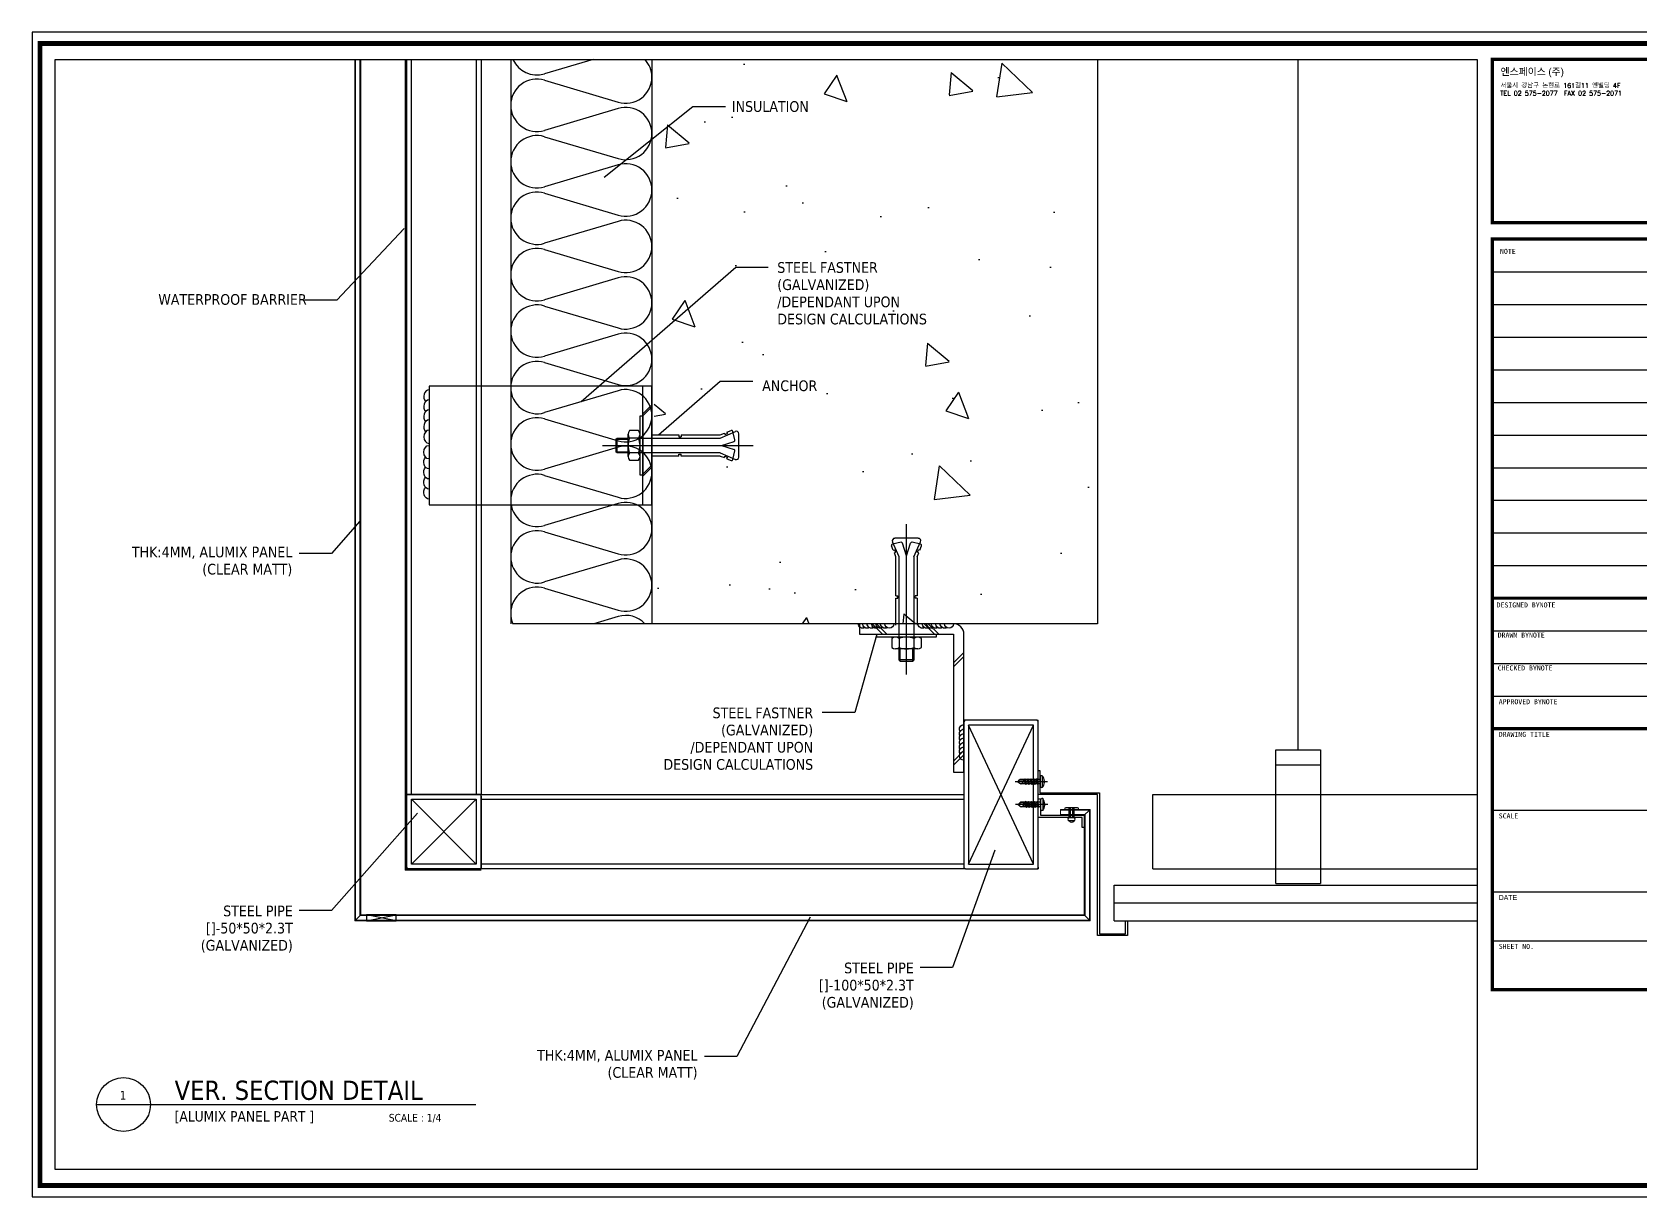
# Model space of a CAD drawing. Header units: millimetres. Extents: x 7297 to 60227, y -7497 to 19324.
# Drawn here: x 13272 to 14354, y 7074 to 7858 of the extents above; entities that cross this region are included whole.
import ezdxf

# ---------------------------------------------------------------- set-up
doc = ezdxf.new("R2010")
doc.units = ezdxf.units.MM
doc.linetypes.add('HIDDEN', pattern=[0.375, 0.25, -0.125])
doc.layers.add('NS_AL_PANEL', color=32, linetype='Continuous', lineweight=9)
for name, color, linetype in [('NS_BRACKET_NUTS', 1, 'Continuous'), ('NS_COL_CYAN', 4, 'Continuous'), ('NS_COL_D-GREY', 8, 'Continuous'), ('NS_COL_MAGENTA', 6, 'Continuous'), ('NS_COL_RED', 1, 'Continuous'), ('NS_COL_WHITE', 7, 'Continuous'), ('NS_COL_YELLOW', 2, 'Continuous'), ('NS_CON', 8, 'Continuous'), ('NS_DIM', 1, 'Continuous'), ('NS_FORM', 7, 'Continuous'), ('NS_FRAME', 253, 'Continuous'), ('NS_INSUL', 8, 'Continuous'), ('NS_PIPE_FRAME', 2, 'Continuous'), ('NS_RIVET_SCREW', 1, 'Continuous'), ('NS_TEXT', 2, 'Continuous'), ('NS_WATERPROOF', 150, 'Continuous'), ('NS_WELD', 1, 'Continuous')]:
    doc.layers.add(name, color=color, linetype=linetype)
doc.styles.add('Expo M', font='Expo M.ttf')
doc.styles.add('HGTXT', font='romans.shx', dxfattribs={"bigfont": 'whgtxt.shx'})
doc.dimstyles.new('DS2', dxfattribs={"dimscale": 2, "dimtxt": 1.8, "dimasz": 1.5, "dimexe": 1, "dimexo": 1, "dimgap": 0.5, "dimtad": 1, "dimtoh": 1, "dimdec": 1, "dimzin": 1, "dimdsep": 46, "dimtxsty": 'Expo M', "dimcen": 2, "dimadec": 1, "dimazin": 0, "dimtfac": 1, "dimtdec": 4, "dimtix": 1, "dimtmove": 1, "dimatfit": 3, "dimfxl": 1, "dimtolj": 1, "dimtzin": 1, "dimarcsym": 0})

# ---------------------------------------------------------------- blocks, each defined once
blk = doc.blocks.new('*U216')
blk.add_lwpolyline([(0, 0), (50, 0), (50, 494.8), (0, 494.8)], close=True)
at = {"linetype": 'HIDDEN'}
blk.add_lwpolyline([(3.2, 0), (46.8, 0), (46.8, 494.8), (3.2, 494.8)], close=True, dxfattribs=at)
blk = doc.blocks.new('*U217')
blk.add_lwpolyline([(0, 0), (50, 0), (50, 325), (0, 325)], close=True)
at = {"linetype": 'HIDDEN'}
blk.add_lwpolyline([(3.2, 0), (46.8, 0), (46.8, 325), (3.2, 325)], close=True, dxfattribs=at)
blk = doc.blocks.new('*U98')
for p, q in [((1, 50), (0, 50)), ((0, 49), (0, 50)), ((0, 49), (0, 1)), ((49, 50), (1, 50)), ((3.2, 3.2), (46.8, 46.8)), ((46.8, 3.2), (3.2, 46.8)), ((49, 50), (50, 50)), ((50, 49), (50, 50)), ((50, 1), (50, 49)), ((0, 1), (0, 0)), ((1, 0), (0, 0)), ((50, 1), (50, 0)), ((1, 0), (49, 0)), ((49, 0), (50, 0))]:
    blk.add_line(p, q)
blk.add_lwpolyline([(3.2, 46.8), (3.2, 3.2), (46.8, 3.2), (46.8, 46.8)], close=True)
for centre, start, end in [((1, 49), 90, 180), ((49, 49), 0, 90), ((1, 1), 180, 270), ((49, 1), 270, 0)]:
    blk.add_arc(centre, 1, start, end)
blk = doc.blocks.new('set anchor')
for p, q in [((0, -27.2), (0, 74.1)), ((-8.9, 56.5), (-10.1, 59.4)), ((-3.7, 61.8), (-9.5, 60.5)), ((-5, 52), (-9.4, 62.2)), ((-8.9, 56.5), (-8, 56.8)), ((-8.2, 54.8), (-7.3, 55.2)), ((-7.1, 52), (-8.2, 54.8)), ((-7.3, 55.2), (-8, 56.8)), ((7.9, 64.5), (-7.9, 64.5)), ((0, 52.8), (-2.7, 61.3)), ((0, 52.8), (2.7, 61.3)), ((9.5, 60.5), (3.7, 61.8)), ((5, 52), (9.4, 62.2)), ((7.1, 52), (8.2, 54.8)), ((7.3, 55.2), (8, 56.8)), ((8.2, 54.8), (7.3, 55.2)), ((8.9, 56.5), (8, 56.8)), ((8.9, 56.5), (10.1, 59.4)), ((-7.1, 25.8), (-7.1, 52)), ((-5, -2), (-5, 52)), ((5, 52), (5, -2)), ((7.1, 52), (7.1, 25.8)), ((-7.1, 25.8), (-5.8, 25.8)), ((-7.1, 6), (-7.1, 24.2)), ((-7.1, 24.2), (-5.8, 24.2)), ((-5.8, 24.2), (-5.8, 25.8)), ((7.1, 25.8), (5.8, 25.8)), ((5.8, 24.2), (5.8, 25.8)), ((7.1, 24.2), (5.8, 24.2)), ((7.1, 24.2), (7.1, 6)), ((-20, 0), (20, 0)), ((-20, -2), (-20, 0)), ((20, 0), (20, -2)), ((20, -2), (-20, -2)), ((7.5, -2), (-7.5, -2)), ((7.5, -2), (-7.5, -2)), ((7.5, -10), (-7.5, -10)), ((-5, -3), (-5, -9)), ((-5, -17.4), (-5, -10)), ((-4.2, -18.2), (-4.2, -10)), ((4.2, -18.2), (4.2, -10)), ((5, -3), (5, -9)), ((5, -10), (5, -17.4)), ((5, -17.4), (-5, -17.4)), ((-4.2, -18.2), (-5, -17.4)), ((-4.2, -18.2), (4.2, -18.2)), ((5, -17.4), (4.2, -18.2))]:
    blk.add_line(p, q)
blk.add_lwpolyline([(5, -3, 0.202073), (-5, -3, 0.404145), (-10, -3), (-10, -9, 0.404145), (-5, -9, 0.202073), (5, -9, 0.404145), (10, -9), (10, -3, 0.404145)], format="xyb", close=True)
for centre, radius, start, end in [((-9.3, 59.7), 0.833, 102.5288, 201.8014), ((-7.9, 62.8), 1.67, 90, 203.4287), ((-3.5, 61), 0.833, 17.6501, 102.5288), ((3.5, 61), 0.833, 77.4712, 162.3499), ((7.9, 62.8), 1.67, 336.5713, 90), ((9.3, 59.7), 0.833, 338.1986, 77.4712)]:
    blk.add_arc(centre, radius, start, end)
blk = doc.blocks.new('AL-TEMPLATE')
at = {"color": 8}
for p, q in [((2716.82, 1392.97), (2800.02, 1392.97)), ((2716.82, 1376.33), (2800.02, 1376.33)), ((2716.82, 1359.69), (2800.02, 1359.69)), ((2716.82, 1343.05), (2800.02, 1343.05)), ((2716.82, 1326.41), (2800.02, 1326.41)), ((2716.82, 1309.77), (2800.02, 1309.77)), ((2716.82, 1293.13), (2800.02, 1293.13)), ((2716.82, 1276.49), (2800.02, 1276.49)), ((2716.82, 1259.85), (2800.02, 1259.85)), ((2716.82, 1243.21), (2800.02, 1243.21)), ((2716.82, 1209.93), (2800.02, 1209.93)), ((2716.82, 1193.29), (2800.02, 1193.29)), ((2716.82, 1176.65), (2800.02, 1176.65)), ((2716.82, 1118.41), (2800.02, 1118.41)), ((2716.82, 1076.81), (2800.02, 1076.81)), ((2716.82, 1051.85), (2800.02, 1051.85))]:
    blk.add_line(p, q, dxfattribs=at)
at = {"color": 7, "ltscale": 2}
blk.add_lwpolyline([(1972.34, 1515.25), (1972.34, 921.25), (2812.34, 921.25), (2812.34, 1515.25)], close=True, dxfattribs=at)
at = {"color": 8}
for points, const_width in [([(1976.34, 1509.45), (2808.34, 1509.45), (2808.34, 927.05), (1976.34, 927.05)], 2.5), ([(2716.82, 1501.32), (2800.02, 1501.32), (2800.02, 1418.12), (2716.82, 1418.12)], 1.66), ([(2716.82, 1409.8), (2800.02, 1409.8), (2800.02, 1026.89), (2716.82, 1026.89)], 1.66)]:
    blk.add_lwpolyline(points, close=True, dxfattribs=dict(at, const_width=const_width))
at = {"color": 9}
blk.add_lwpolyline([(1984.07, 1501.32), (2709.08, 1501.32), (2709.08, 935.18), (1984.07, 935.18)], close=True, dxfattribs=at)
at = {"color": 8, "const_width": 1.66}
for points in [[(2716.82, 1226.57), (2800.02, 1226.57)], [(2716.82, 1160.01), (2800.02, 1160.01)]]:
    blk.add_lwpolyline(points, dxfattribs=at)
at = {"color": 146, "true_color": 0x105689, "insert": (2721.06, 1496.93), "char_height": 3.6698, "attachment_point": 1, "style": 'HGTXT'}
blk.add_mtext('{\\fExpo M|b0|i0|c129|p18;엔스페이스 (주)}', dxfattribs=at)
at = {"insert": (2720.94, 1489.17), "char_height": 2.3487, "attachment_point": 1, "style": 'HGTXT'}
blk.add_mtext('서울시 강남구 논현로 161길11 엔빌딩 4F\\PTEL 02 575-2077  FAX 02 575-2071', dxfattribs=at)
at = {"color": 8, "attachment_point": 1}
for s, insert, char_height, width in [('NOTE', (2720.76, 1404.73), 2.556, 438.9676), ('DESIGNED BYNOTE', (2719.01, 1224.39), 2.5559, 438.9676), ('DRAWN BYNOTE', (2719.56, 1209.04), 2.5559, 438.9676), ('CHECKED BYNOTE', (2719.56, 1192.25), 2.5559, 438.9676), ('APPROVED BYNOTE', (2720.1, 1175.04), 2.5559, 438.9676), ('DRAWING TITLE', (2720.1, 1158.4), 2.5559, 438.9675), ('SCALE', (2720.1, 1116.8), 2.556, 438.9675), ('{\\fﾱﾼﾸﾲ|b0|i0|c129|p49;DATE}', (2720.1, 1075.2), 2.5559, 438.9675), ('SHEET NO.', (2720.1, 1050.24), 2.556, 438.9675)]:
    blk.add_mtext(s, dxfattribs=dict(at, insert=insert, char_height=char_height, width=width))
blk = doc.blocks.new('*U100')
for p, q in [((1, 100), (0, 100)), ((0, 99), (0, 100)), ((0, 99), (0, 1)), ((49, 100), (1, 100)), ((49, 100), (50, 100)), ((50, 99), (50, 100)), ((50, 1), (50, 99)), ((3.2, 3.2), (46.8, 96.8)), ((46.8, 3.2), (3.2, 96.8)), ((0, 1), (0, 0)), ((1, 0), (0, 0)), ((50, 1), (50, 0)), ((1, 0), (49, 0)), ((49, 0), (50, 0))]:
    blk.add_line(p, q)
blk.add_lwpolyline([(3.2, 96.8), (3.2, 3.2), (46.8, 3.2), (46.8, 96.8)], close=True)
for centre, start, end in [((1, 99), 90, 180), ((49, 99), 0, 90), ((1, 1), 180, 270), ((49, 1), 270, 0)]:
    blk.add_arc(centre, 1, start, end)
blk = doc.blocks.new('피스')
for p, q in [((-4, 1.5), (-4, 1)), ((-4, 1.5), (4, 1.5)), ((-3, 0), (3, 0)), ((-0.5, 3), (-0.4, 2.3)), ((-0.4, 2.3), (0.4, 2.3)), ((0, 5), (0, -16.8)), ((0.5, 3), (0.4, 2.3)), ((4, 1.5), (4, 1)), ((2, -1.5), (-2, -2)), ((-1.5, -1.5), (-2, -2)), ((-2, -2), (-1.5, -2.5)), ((-1.5, -3.5), (-2, -4)), ((2, -3.5), (-2, -4)), ((-2, -4), (-1.5, -4.5)), ((-1.5, -5.5), (-2, -6)), ((2, -5.5), (-2, -6)), ((-2, -6), (-1.5, -6.5)), ((-1.5, -7.5), (-2, -8)), ((2, -7.5), (-2, -8)), ((-2, -8), (-1.5, -8.5)), ((-1.5, -9.5), (-2, -10)), ((2, -9.5), (-2, -10)), ((-2, -10), (-1.5, -10.5)), ((-1.5, -0.5), (-1.5, -1.5)), ((1.5, -1), (-1.5, -1.5)), ((1.5, -2), (-1.5, -2.5)), ((-1.5, -2.5), (-1.5, -3.5)), ((1.5, -3), (-1.5, -3.5)), ((1.5, -4), (-1.5, -4.5)), ((-1.5, -4.5), (-1.5, -5.5)), ((1.5, -5), (-1.5, -5.5)), ((1.5, -6), (-1.5, -6.5)), ((-1.5, -6.5), (-1.5, -7.5)), ((1.5, -7), (-1.5, -7.5)), ((1.5, -8), (-1.5, -8.5)), ((-1.5, -8.5), (-1.5, -9.5)), ((1.5, -9), (-1.5, -9.5)), ((1.5, -10), (-1.5, -10.5)), ((-1.5, -10.5), (-1.5, -13.5)), ((1.5, -0.5), (1.5, -1)), ((1.5, -1), (2, -1.5)), ((2, -1.5), (1.5, -2)), ((1.5, -2), (1.5, -3)), ((1.5, -3), (2, -3.5)), ((2, -3.5), (1.5, -4)), ((1.5, -4), (1.5, -5)), ((1.5, -5), (2, -5.5)), ((2, -5.5), (1.5, -6)), ((1.5, -6), (1.5, -7)), ((1.5, -7), (2, -7.5)), ((2, -7.5), (1.5, -8)), ((1.5, -8), (1.5, -9)), ((1.5, -9), (2, -9.5)), ((2, -9.5), (1.5, -10)), ((1.5, -10), (1.5, -13)), ((0, -15), (-1.5, -13.5)), ((-1.3, -13.5), (-1.3, -12)), ((0, -15), (-1.3, -13.5)), ((0, -15), (1.5, -13)), ((1.5, -13), (0.6, -11.5))]:
    blk.add_line(p, q)
for centre, radius, start, end in [((0, -3.1), 6.08, 94.7146, 131.1121), ((-3, 1), 1, 180, 270), ((-2, -0.5), 0.5, 0, 90), ((0, -3.1), 6.08, 48.8879, 85.2854), ((2, -0.5), 0.5, 90, 180), ((3, 1), 1, 270, 0), ((-0.3, -12), 1, 30.0863, 180)]:
    blk.add_arc(centre, radius, start, end)
blk = doc.blocks.new('N-SCREW')
blk.add_blockref('피스', (17.3, -1))
blk = doc.blocks.new('A$C0843732F')
for centre, start in [((0, -3), 90), ((0, -6), 150), ((0, -9), 150), ((0, -12), 150), ((0, -15), 150), ((0, -18), 150), ((0, -21), 150)]:
    blk.add_arc(centre, 3, start, 270)

msp = doc.modelspace()

# ---------------------------------------------------------------- hatches: boundary and pattern name
at = {"layer": 'NS_CON'}
h = msp.add_hatch(dxfattribs=at)
h.set_pattern_fill('AR-CONC', color=256, angle=-90)
h.set_pattern_definition([(320, (23574.55, -109221.83), (-15.93909, -182.18467), [19.05, -209.55]), (265, (23574.55, -109221.83), (191.05685, 35.24342), [15.24, -167.64058]), (10.45144, (23573.22, -109237.01), (175.11775, -146.94125), [16.19, -178.09024]), (316.1842, (23625.35, -109221.83), (-42.04233, -271.07904), [28.575, -314.325]), (6.63556, (23621.85, -109244.42), (247.4261, -237.40413), [24.285, -267.1356]), (261.18415, (23625.35, -109221.83), (247.4261, -237.40413), [22.85997, -251.4597]), (291, (23612.65, -109247.23), (-102.2652, -151.6144), [19.05, -209.55]), (236, (23612.65, -109247.23), (184.18797, -61.80203), [15.24, -167.64]), (341.45144, (23604.13, -109259.87), (81.92277, -213.41642), [16.19, -178.08994]), (307.5, (23574.55, -109221.83), (84.55504, -3.088603), [0, -165.608, 0, -170.18, 0, -168.275]), (277.5, (23574.55, -109221.83), (100.180575, -66.81966), [0, -97.028, 0, -161.798, 0, -64.135]), (237.5, (23574.55, -109165.19), (-5.728744, -135.590595), [0, -63.5, 0, -198.12, 0, -262.89]), (227.5, (23574.55, -109139.79), (25.42649, -148.12918), [0, -82.55, 0, -131.572, 0, -186.69])])
h.paths.add_polyline_path([(13988.82, 7459.82), (13988.82, 7839.67), (13690.26, 7839.67), (13690.26, 7459.82)])

# ---------------------------------------------------------------- linework, layer by layer
at = {"layer": 'NS_AL_PANEL'}
for p, q in [((13488.82, 7839.67), (13488.82, 7259.82)), ((13489.32, 7260.32), (13489.32, 7839.67)), ((13492.32, 7263.32), (13492.32, 7839.67)), ((13492.82, 7263.82), (13492.82, 7839.67)), ((13983.82, 7334.82), (13963.82, 7334.82)), ((13963.82, 7334.82), (13963.82, 7330.82)), ((13983.32, 7334.32), (13963.82, 7334.32)), ((13980.32, 7331.32), (13963.82, 7331.32)), ((13979.82, 7330.82), (13963.82, 7330.82)), ((13979.82, 7330.82), (13983.32, 7334.32)), ((13979.82, 7263.82), (13979.82, 7330.82)), ((13980.32, 7263.32), (13980.32, 7331.32)), ((13983.32, 7260.32), (13983.32, 7334.32)), ((13983.82, 7334.82), (13983.82, 7259.82)), ((13492.82, 7263.82), (13489.32, 7260.32)), ((13492.32, 7263.32), (13980.32, 7263.32)), ((13492.82, 7263.82), (13979.82, 7263.82)), ((13979.82, 7263.82), (13983.32, 7260.32)), ((13983.82, 7259.82), (13488.82, 7259.82)), ((13489.32, 7260.32), (13983.32, 7260.32))]:
    msp.add_line(p, q, dxfattribs=at)
at = {"layer": 'NS_BRACKET_NUTS'}
msp.add_line((13682.82, 7539.82), (13682.82, 7619.82), dxfattribs=at)
msp.add_lwpolyline([(13688.82, 7619.82), (13538.82, 7619.82), (13538.82, 7539.82), (13688.82, 7539.82)], close=True, dxfattribs=at)
msp.add_lwpolyline([(13891.82, 7359.82), (13898.82, 7359.82), (13898.82, 7452.82, 0.4142136), (13891.82, 7459.82), (13828.57, 7459.82), (13828.57, 7452.82), (13891.82, 7452.82)], format="xyb", close=True, dxfattribs=at)
at = {"layer": 'NS_COL_CYAN'}
msp.add_lwpolyline([(13950.07, 7339.03), (13950.32, 7338.9), (13950.07, 7338.77), (13950.32, 7338.65), (13950.07, 7338.52), (13950.32, 7338.39), (13950.07, 7338.26), (13950.32, 7338.13), (13950.07, 7338.01), (13950.32, 7337.88), (13950.07, 7337.75), (13950.32, 7337.62), (13950.07, 7337.49), (13950.32, 7337.37), (13950.07, 7337.24), (13950.32, 7337.11), (13950.32, 7330.82), (13979.82, 7330.82), (13979.82, 7322.57), (13978.32, 7322.57), (13978.32, 7329.32), (13948.82, 7329.32), (13948.82, 7341.82), (13950.32, 7341.82), (13950.32, 7340.95), (13950.07, 7340.82), (13950.32, 7340.69), (13950.07, 7340.57), (13950.32, 7340.44), (13950.07, 7340.31), (13950.32, 7340.18), (13950.07, 7340.05), (13950.32, 7339.93), (13950.07, 7339.8), (13950.32, 7339.67), (13950.07, 7339.54), (13950.32, 7339.41), (13950.07, 7339.29), (13950.32, 7339.16)], close=True, dxfattribs=at)
at = {"layer": 'NS_COL_D-GREY'}
for p, q in [((14123.74, 7374.82), (14123.74, 7839.67)), ((14108.74, 7364.82), (14138.74, 7364.82)), ((14025.97, 7344.82), (14244.22, 7344.82)), ((14025.97, 7294.82), (14025.97, 7344.82)), ((14025.97, 7294.82), (14244.22, 7294.82)), ((14108.74, 7284.82), (14138.74, 7284.82))]:
    msp.add_line(p, q, dxfattribs=at)
for points in [[(14108.74, 7284.82), (14108.74, 7374.82), (14138.74, 7374.82), (14138.74, 7284.82)], [(13948.82, 7361.02), (13950.02, 7361.02), (13950.02, 7346.02), (13953.56, 7346.02), (13953.56, 7346.02), (13990.02, 7346.02), (13990.02, 7251.02), (14007.62, 7251.02), (14007.62, 7259.82), (14008.82, 7259.82), (14008.82, 7249.82), (13988.82, 7249.82), (13988.82, 7344.82), (13948.82, 7344.82), (13948.82, 7344.82), (13948.82, 7344.82), (13948.82, 7361.02)]]:
    msp.add_lwpolyline(points, dxfattribs=at)
at = {"layer": 'NS_COL_MAGENTA'}
for p, q in [((13963.82, 7334.82), (13983.82, 7334.82)), ((14000.06, 7283.82), (14244.22, 7283.82)), ((14000.06, 7259.82), (14000.06, 7283.82)), ((14000.06, 7271.82), (14244.22, 7271.82)), ((14000.06, 7259.82), (14244.22, 7259.82))]:
    msp.add_line(p, q, dxfattribs=at)
at = {"layer": 'NS_COL_RED'}
for p, q in [((13688.82, 7607.14), (13682.82, 7601.14)), ((13688.82, 7605.73), (13682.82, 7599.73)), ((13688.82, 7566.59), (13682.82, 7560.59)), ((13688.82, 7565.17), (13682.82, 7559.17)), ((13516.82, 7259.82), (13496.82, 7263.82)), ((13496.82, 7259.82), (13516.82, 7263.82))]:
    msp.add_line(p, q, dxfattribs=at)
at = {"layer": 'NS_COL_RED', "ltscale": 8}
for p, q in [((13844.07, 7452.82), (13837.07, 7459.82)), ((13846.9, 7452.82), (13839.9, 7459.82)), ((13879.02, 7452.82), (13872.02, 7459.82)), ((13881.85, 7452.82), (13874.85, 7459.82)), ((13891.82, 7433.54), (13898.82, 7440.54)), ((13891.82, 7430.71), (13898.82, 7437.71)), ((13891.82, 7367.38), (13898.82, 7374.38)), ((13891.82, 7364.55), (13898.82, 7371.55))]:
    msp.add_line(p, q, dxfattribs=at)
at = {"layer": 'NS_COL_RED'}
msp.add_lwpolyline([(13516.82, 7263.82), (13496.82, 7263.82), (13496.82, 7259.82), (13516.82, 7259.82)], close=True, dxfattribs=at)
for centre, major_axis, start_param, end_param in [((13538.82, 7612.76), (0, 4.52), 0, 2.4188584), ((13538.82, 7605.98), (0, 4.52), 0, 2.4188584), ((13538.82, 7599.21), (0, 4.52), 0, 2.4188584), ((13538.82, 7592.44), (0, 4.52), 0, 2.4188584), ((13538.82, 7585.67), (0, -4.52), 3.1415927, 6.2831853)]:
    msp.add_ellipse(centre, major_axis=major_axis, ratio=0.7728374, start_param=start_param, end_param=end_param, dxfattribs=at)
at = {"layer": 'NS_COL_RED', "extrusion": (0, 0, -1)}
for centre, end_param in [((13538.82, 7575.3), 6.2831853), ((13538.82, 7568.53), 5.5604511), ((13538.82, 7561.76), 5.5604511), ((13538.82, 7554.98), 5.5604511), ((13538.82, 7548.21), 5.5604511)]:
    msp.add_ellipse(centre, major_axis=(0, 4.52), ratio=0.7728374, start_param=3.1415927, end_param=end_param, dxfattribs=at)
at = {"layer": 'NS_COL_WHITE'}
msp.add_line((13315.1, 7136.13), (13570.24, 7136.13), dxfattribs=at)
msp.add_circle((13333.24, 7136.13), 18.14, dxfattribs=at)
at = {"layer": 'NS_COL_YELLOW'}
for p, q in [((13688.82, 7839.67), (13688.82, 7459.82)), ((13988.82, 7839.67), (13988.82, 7459.82)), ((13988.82, 7459.82), (13688.82, 7459.82))]:
    msp.add_line(p, q, dxfattribs=at)
at = {"layer": 'NS_INSUL'}
for p, q in [((13593.82, 7839.67), (13593.82, 7459.82)), ((13649.27, 7839.67), (13616.46, 7829.91)), ((13616.46, 7825.69), (13666.18, 7810.91)), ((13666.18, 7806.69), (13616.46, 7791.91)), ((13616.46, 7787.69), (13666.18, 7772.91)), ((13666.18, 7768.69), (13616.46, 7753.91)), ((13616.46, 7749.69), (13666.18, 7734.91)), ((13666.18, 7730.69), (13616.46, 7715.91)), ((13616.46, 7711.69), (13666.18, 7696.91)), ((13666.18, 7692.69), (13616.46, 7677.91)), ((13616.46, 7673.69), (13666.18, 7658.91)), ((13666.18, 7654.69), (13616.46, 7639.91)), ((13616.46, 7635.69), (13666.18, 7620.91)), ((13666.18, 7616.69), (13616.46, 7601.91)), ((13616.46, 7597.69), (13666.18, 7582.91)), ((13666.18, 7578.69), (13616.46, 7563.91)), ((13616.46, 7559.69), (13666.18, 7544.91)), ((13666.18, 7540.69), (13616.46, 7525.91)), ((13616.46, 7521.69), (13666.18, 7506.91)), ((13666.18, 7502.69), (13616.46, 7487.91)), ((13616.46, 7483.69), (13666.18, 7468.91)), ((13690.26, 7459.82), (13595.26, 7459.82))]:
    msp.add_line(p, q, dxfattribs=at)
msp.add_lwpolyline([(13684.08, 7459.82, 0.2845907), (13666.18, 7464.69), (13649.8, 7459.82)], format="xyb", dxfattribs=at)
for centre, start, end in [((13611.44, 7846.8), 203.88882, 286.55538), ((13671.2, 7827.8), 360, 42.3258), ((13611.44, 7808.8), 73.44462, 180), ((13671.2, 7827.8), 253.44462, 0), ((13611.44, 7808.8), 180, 286.55538), ((13671.2, 7789.8), 360, 106.55538), ((13611.44, 7770.8), 73.44462, 180), ((13671.2, 7789.8), 253.44462, 0), ((13611.44, 7770.8), 180, 286.55538), ((13671.2, 7751.8), 360, 106.55538), ((13611.44, 7732.8), 73.44462, 180), ((13671.2, 7751.8), 253.44462, 0), ((13611.44, 7732.8), 180, 286.55538), ((13671.2, 7713.8), 360, 106.55538), ((13611.44, 7694.8), 73.44462, 180), ((13671.2, 7713.8), 253.44462, 0), ((13611.44, 7694.8), 180, 286.55538), ((13671.2, 7675.8), 360, 106.55538), ((13611.44, 7656.8), 73.44462, 180), ((13671.2, 7675.8), 253.44462, 0), ((13611.44, 7656.8), 180, 286.55538), ((13671.2, 7637.8), 360, 106.55538), ((13611.44, 7618.8), 73.44462, 180), ((13671.2, 7637.8), 253.44462, 0), ((13611.44, 7618.8), 180, 286.55538), ((13671.2, 7599.8), 360, 106.55538), ((13611.44, 7580.8), 73.44462, 180), ((13671.2, 7599.8), 253.44462, 0), ((13611.44, 7580.8), 180, 286.55538), ((13671.2, 7561.8), 360, 106.55538), ((13611.44, 7542.8), 73.44462, 180), ((13671.2, 7561.8), 253.44462, 0), ((13611.44, 7542.8), 180, 286.55538), ((13671.2, 7523.8), 360, 106.55538), ((13611.44, 7504.8), 73.44462, 180), ((13671.2, 7523.8), 253.44462, 0), ((13611.44, 7504.8), 180, 286.55538), ((13671.2, 7485.8), 360, 106.55538), ((13611.44, 7466.8), 73.44462, 180), ((13671.2, 7485.8), 253.44462, 0), ((13611.44, 7466.8), 180, 203.33819)]:
    msp.add_arc(centre, 17.62, start, end, dxfattribs=at)
at = {"layer": 'NS_RIVET_SCREW', "ltscale": 3}
for p, q in [((13966.42, 7334.82), (13976.22, 7334.82)), ((13969.57, 7329.32), (13973.07, 7329.32))]:
    msp.add_line(p, q, dxfattribs=at)
at = {"layer": 'NS_RIVET_SCREW'}
for p, q in [((13975.17, 7335.87), (13967.47, 7335.87)), ((13969.57, 7329.32), (13969.57, 7335.87)), ((13973.07, 7327.01, 0), (13969.57, 7327.01, 0)), ((13970.57, 7329.32), (13970.57, 7335.87)), ((13972.07, 7329.32), (13972.07, 7335.87)), ((13973.07, 7329.32), (13973.07, 7335.87))]:
    msp.add_line(p, q, dxfattribs=at)
for centre, radius, start, end in [((13967.47, 7334.82), 1.05, 90, 180), ((13970.17, 7328.17), 1.3, 117.34705, 242.65295), ((13971.32, 7328.51, 0), 2.2, 223.00287, 316.99713), ((13972.47, 7328.17), 1.3, 297.34705, 62.65295), ((13975.17, 7334.82), 1.05, 0, 90)]:
    msp.add_arc(centre, radius, start, end, dxfattribs=at)
at = {"layer": 'NS_WATERPROOF', "ltscale": 3}
for p, q in [((13522.82, 7839.67), (13522.82, 7293.82)), ((13523.32, 7839.67), (13523.32, 7293.82)), ((13573.82, 7294.32), (13522.82, 7294.32)), ((13573.82, 7293.82), (13522.82, 7293.82))]:
    msp.add_line(p, q, dxfattribs=at)

# ---------------------------------------------------------------- block references
at = {"layer": 'NS_BRACKET_NUTS', "rotation": 270}
msp.add_blockref('set anchor', (13682.82, 7579.82), dxfattribs=at)
at = {"layer": 'NS_BRACKET_NUTS'}
msp.add_blockref('set anchor', (13860.2, 7452.82), dxfattribs=at)
at = {"layer": 'NS_FORM', "xscale": 1.32, "yscale": 1.32, "zscale": 1.32}
msp.add_blockref('AL-TEMPLATE', (10668.23, 5857.93), dxfattribs=at)
at = {"layer": 'NS_FRAME', "xscale": -1}
for name, p, rotation in [('*U216', (13523.82, 7839.67), 180), ('*U217', (13898.82, 7344.82), 90)]:
    msp.add_blockref(name, p, dxfattribs=dict(at, rotation=rotation))
at = {"layer": 'NS_PIPE_FRAME'}
msp.add_blockref('*U100', (13898.82, 7294.82), dxfattribs=at)
at = {"layer": 'NS_PIPE_FRAME', "xscale": -1, "rotation": 270}
msp.add_blockref('*U98', (13523.82, 7294.82), dxfattribs=at)
at = {"layer": 'NS_RIVET_SCREW', "rotation": 270}
for p in [(13951.05, 7370.77), (13951.35, 7355.38)]:
    msp.add_blockref('N-SCREW', p, dxfattribs=at)
at = {"layer": 'NS_WELD', "extrusion": (0, 0, -1), "zscale": -1}
for p, rotation in [((-13851.66, 7459.82), 90.00000000000001), ((-13891.82, 7459.82), 90.00000000000001), ((-13898.82, 7367.86), 180)]:
    msp.add_blockref('A$C0843732F', p, dxfattribs=dict(at, rotation=rotation))

# ---------------------------------------------------------------- texts
at = {"layer": 'NS_TEXT', "line_spacing_factor": 0.963855}
for s, insert, char_height, width, attachment_point in [('\\pxql;{\\fTahoma|b0|i0|c0|p34;INSULATION}', (13742.66, 7811.6), 7.2, 118.4981, 1), ('\\pxql;{\\fTahoma|b0|i0|c0|p34;STEEL \\fTahoma|b0|i0|c129|p34;FASTNER\\fTahoma|b0|i0|c0|p34;\\P(GALVANIZED)\\fTahoma|b0|i0|c129|p34;\\P/DEPENDANT UPON DESIGN CALCULATIONS}', (13773.21, 7703.23), 7.2, 115.6898, 1), ('\\pxqr;{\\fTahoma|b0|i0|c0|p34;WATERPROOF BARRIER}', (13344.04, 7681.7), 7.2, 112.4594, 1), ('\\pxql;{\\fTahoma|b0|i0|c129|p34;ANCHOR}', (13864.85, 7616.29), 7.2, 101.7894, 9), ('\\pxqr;{\\fTahoma|b0|i0|c0|p34;T\\fTahoma|b0|i0|c129|p34;HK:4MM,\\fTahoma|b0|i0|c0|p34; \\fTahoma|b0|i0|c129|p34;ALUMIX\\fTahoma|b0|i0|c0|p34; PANEL\\P(CLEAR MATT)}', (13446.8, 7511.71), 7.2, 136.0889, 3), ('\\pxqr;{\\fTahoma|b0|i0|c0|p34;STEEL \\fTahoma|b0|i0|c129|p34;FASTNER\\fTahoma|b0|i0|c0|p34;\\P(GALVANIZED)\\fTahoma|b0|i0|c129|p34;\\P/DEPENDANT UPON DESIGN CALCULATIONS}', (13797.34, 7403.41), 7.2, 115.6898, 3), ('\\pxqr;{\\fTahoma|b0|i0|c0|p34;STEEL PIPE\\P[]-\\fTahoma|b0|i0|c129|p34;5\\fTahoma|b0|i0|c0|p34;0*50*\\fTahoma|b0|i0|c129|p34;2\\fTahoma|b0|i0|c0|p34;.\\fTahoma|b0|i0|c129|p34;3\\fTahoma|b0|i0|c0|p34;T\\P(GALVANIZED)}', (13447.15, 7270.07), 7.2, 71.0245, 3), ('\\pxqr;{\\fTahoma|b0|i0|c0|p34;STEEL PIPE\\P[]-\\fTahoma|b0|i0|c129|p34;10\\fTahoma|b0|i0|c0|p34;0*50*\\fTahoma|b0|i0|c129|p34;2\\fTahoma|b0|i0|c0|p34;.\\fTahoma|b0|i0|c129|p34;3\\fTahoma|b0|i0|c0|p34;T\\P(GALVANIZED)}', (13865.08, 7231.68), 7.2, 71.0245, 3), ('\\pxqr;{\\fTahoma|b0|i0|c0|p34;T\\fTahoma|b0|i0|c129|p34;HK:4MM,\\fTahoma|b0|i0|c0|p34; \\fTahoma|b0|i0|c129|p34;ALUMIX\\fTahoma|b0|i0|c0|p34; PANEL\\P(CLEAR MATT)}', (13719.54, 7172.9), 7.2, 136.0889, 3), ('\\fTahoma;VER. SECTION DETAIL', (13367.59, 7139.01), 12.96, 191.1391, 7), ('\\fTahoma;1', (13330.63, 7139.31), 6, 8.9419, 7), ('\\fTahoma;[ALUMIX PANEL PART ]', (13367.59, 7123.43), 7, 105.1355, 7), ('\\fTahoma;SCALE : 1/4', (13511.75, 7123.97), 5.184, 42.074, 7)]:
    msp.add_mtext(s, dxfattribs=dict(at, insert=insert, char_height=char_height, width=width, attachment_point=attachment_point))

# ---------------------------------------------------------------- leaders
at = {"layer": 'NS_DIM'}
for points in [[(13656.6, 7760.32), (13716.48, 7807.95), (13738.28, 7807.95)], [(13522.13, 7725.88), (13476.86, 7677.64), (13455.05, 7677.64)], [(13641.32, 7609.3), (13745.26, 7699.84), (13767.06, 7699.84)], [(13693.31, 7586.91), (13734.88, 7623.11), (13756.68, 7623.11)], [(13492.32, 7528.86), (13473.23, 7507.19), (13451.43, 7507.19)], [(13840.2, 7452.82), (13825.3, 7400.02), (13803.49, 7400.02)], [(13530.99, 7332.21), (13473.23, 7266.82), (13451.43, 7266.82)], [(13919.7, 7307.44), (13891.16, 7228.43), (13869.35, 7228.43)], [(13795.26, 7262.37), (13745.96, 7168.37), (13724.16, 7168.37)]]:
    msp.add_leader(points, dimstyle='DS2', override={"dimgap": 0.5, "dimtad": 0}, dxfattribs=at)

doc.saveas('drawing.dxf')
